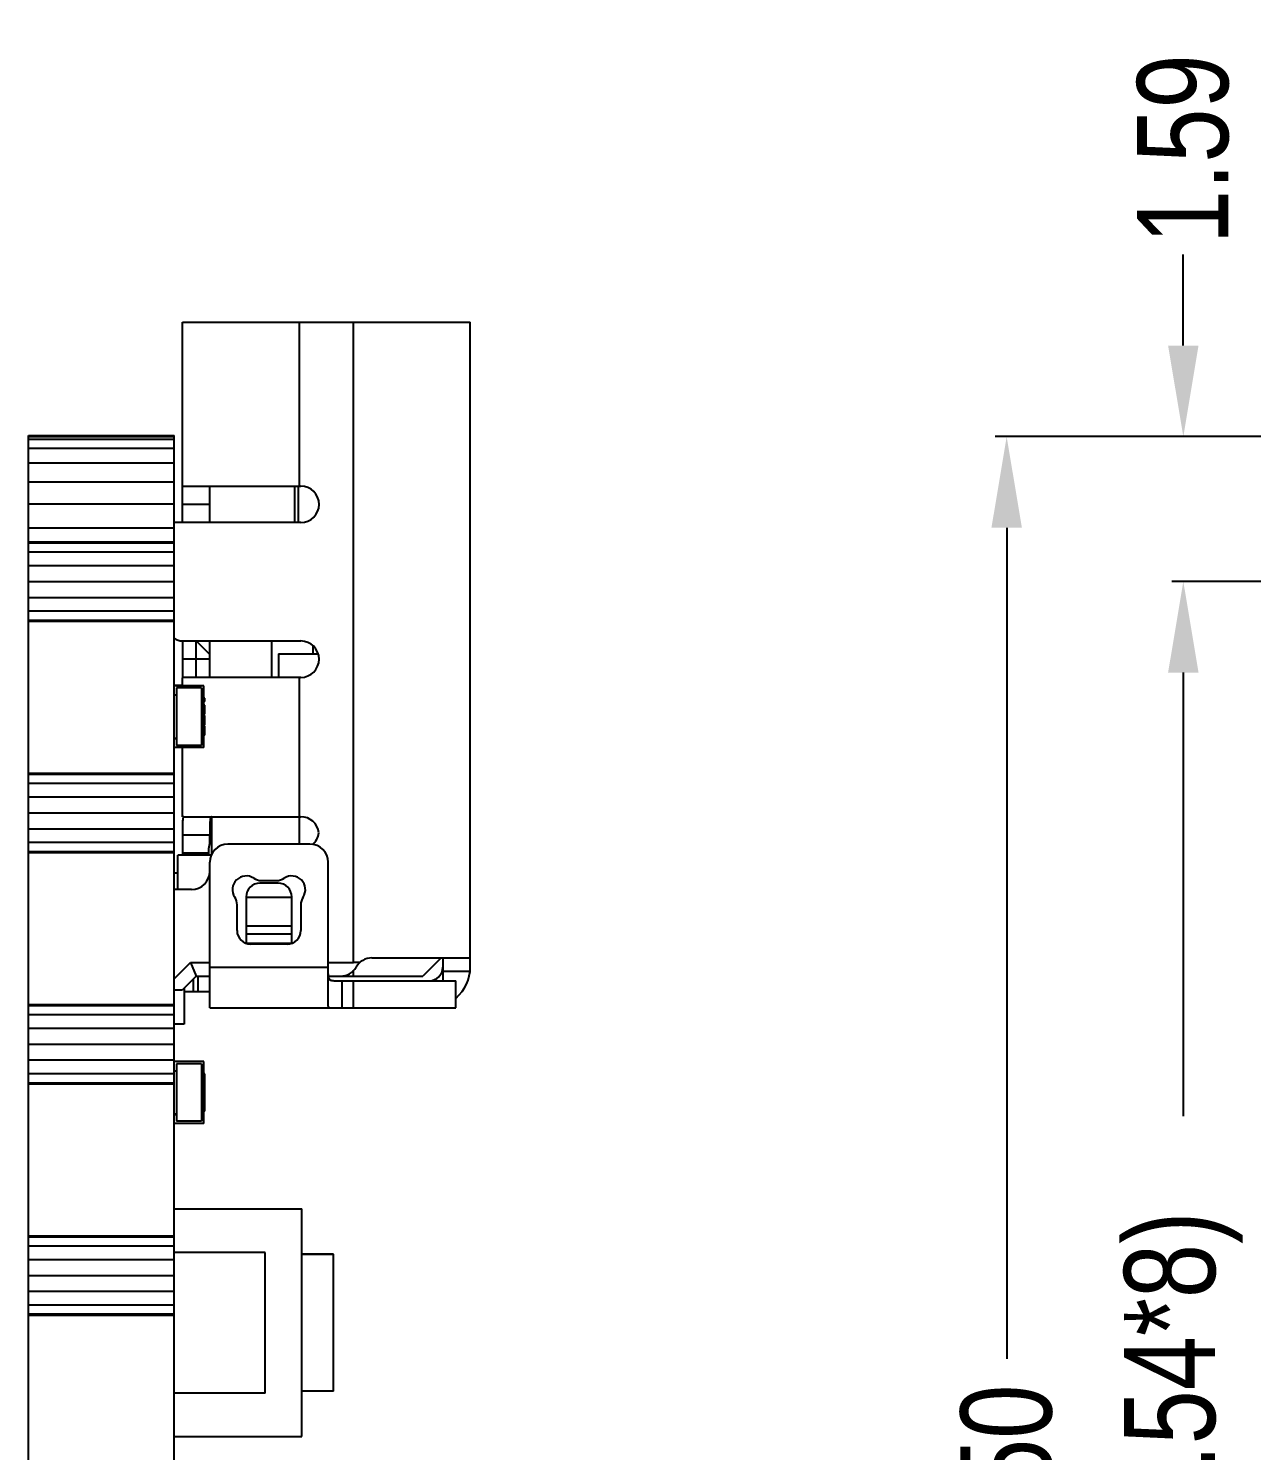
# Model space of a CAD drawing. Header units: inches. Extents: x -3.8 to 68.3, y -16.6 to 35.1.
# Drawn here: x -3.85 to 9.58, y 9.01 to 24.63 of the extents above; entities that cross this region are included whole.
import ezdxf

# ---------------------------------------------------------------- set-up
doc = ezdxf.new("R2010")
doc.units = ezdxf.units.IN
doc.header["$LTSCALE"] = 1.21
doc.header["$MEASUREMENT"] = 0
doc.header["$PDMODE"] = 3
doc.header["$PDSIZE"] = 0.3125
doc.layers.get('0').update_dxf_attribs({"linetype": 'CONTINUOUS'})
doc.layers.get('Defpoints').update_dxf_attribs({"linetype": 'CONTINUOUS'})
doc.layers.add('DIM', color=3, linetype='CONTINUOUS')
doc.styles.get("Standard").update_dxf_attribs({"font": 'txt', "width": 0.8})
doc.dimstyles.get("Standard").update_dxf_attribs({"dimtxt": 0.15625, "dimasz": 0.1875, "dimexe": 0.125, "dimexo": 0.0625, "dimgap": 0.09, "dimtad": 0, "dimtih": 1, "dimtoh": 1, "dimzin": 4, "dimdsep": 46, "dimtxsty": 'STANDARD', "dimblk": '_FILLED', "dimblk1": '_FILLED', "dimblk2": '_FILLED', "dimcen": 0.09, "dimazin": 1, "dimtp": 0.01, "dimtm": 0.01, "dimtfac": 1, "dimtofl": 0, "dimtmove": 0, "dimatfit": 3, "dimldrblk": '_FILLED', "dimfxl": 1, "dimtolj": 1, "dimtzin": 4, "dimarcsym": 0})

# ---------------------------------------------------------------- blocks, each defined once
blk = doc.blocks.new('_FILLED')
at = {"color": 0, "linetype": 'ByBlock'}
blk.add_solid([(0, 0), (-1, 0.167), (-1, -0.167)], dxfattribs=at)
blk = doc.blocks.new('*D31')
at = {"layer": 'Defpoints', "color": 0}
for p in [(13.905, 18.557), (8.829, -1.763), (13.91, -1.763)]:
    blk.add_point(p, dxfattribs=at)
at = {"layer": 'DIM', "color": 0, "lineweight": -2}
for p, q in [((13.843, 18.557), (8.704, 18.557)), ((8.829, 17.557), (8.829, 12.687)), ((8.829, -0.763), (8.829, 4.107)), ((13.847, -1.763), (8.704, -1.763))]:
    blk.add_line(p, q, dxfattribs=at)
for p, rotation in [((8.829, 18.557), 90), ((8.829, -1.763), 270)]:
    blk.add_blockref('_FILLED', p, dxfattribs=dict(at, rotation=rotation))
at = {"layer": 'DIM', "color": 0, "insert": (8.829, 8.397), "char_height": 1, "attachment_point": 5, "rotation": 90}
blk.add_mtext('\\A1;20.32(2.54*8)', dxfattribs=at)
blk = doc.blocks.new('*D7')
at = {"layer": 'Defpoints', "color": 0}
for p in [(13.525, 20.147), (6.89, -3.349), (29.539, -3.349)]:
    blk.add_point(p, dxfattribs=at)
at = {"layer": 'DIM', "color": 0, "lineweight": -2}
for p, q in [((13.462, 20.147), (6.765, 20.147)), ((6.89, 19.147), (6.89, 10.022)), ((6.89, -2.349), (6.89, 6.776)), ((29.477, -3.349), (6.765, -3.349))]:
    blk.add_line(p, q, dxfattribs=at)
for p, rotation in [((6.89, 20.147), 90), ((6.89, -3.349), 270)]:
    blk.add_blockref('_FILLED', p, dxfattribs=dict(at, rotation=rotation))
at = {"layer": 'DIM', "color": 0, "insert": (6.89, 8.399), "char_height": 1, "attachment_point": 5, "rotation": 90}
blk.add_mtext('\\A1;23.50', dxfattribs=at)
blk = doc.blocks.new('*D8')
at = {"layer": 'Defpoints', "color": 0}
for p in [(8.829, 20.147), (13.525, 20.147), (13.905, 18.557)]:
    blk.add_point(p, dxfattribs=at)
at = {"layer": 'DIM', "color": 0, "lineweight": -2}
for p, q in [((8.829, 21.147), (8.829, 22.147)), ((13.462, 20.147), (8.704, 20.147)), ((13.843, 18.557), (8.704, 18.557)), ((8.829, 17.557), (8.829, 16.557))]:
    blk.add_line(p, q, dxfattribs=at)
for p, rotation in [((8.829, 20.147), 270), ((8.829, 18.557), 90)]:
    blk.add_blockref('_FILLED', p, dxfattribs=dict(at, rotation=rotation))
at = {"layer": 'DIM', "color": 0, "insert": (8.829, 23.304), "char_height": 1, "attachment_point": 5, "rotation": 90}
blk.add_mtext('\\A1;1.59', dxfattribs=at)

msp = doc.modelspace()

# ---------------------------------------------------------------- linework, layer by layer
at = {"color": 7, "linetype": 'Continuous'}
for p, q in [((-2.158, 19.203), (-2.158, 21.403)), ((-2.158, 21.403), (1.002, 21.403)), ((-0.878, 21.403), (-0.878, 19.603)), ((-0.278, 14.373), (-0.278, 21.403)), ((1.002, 14.323), (1.002, 21.403)), ((-3.848, -3.361), (-3.848, 20.159)), ((-3.848, 20.159), (-2.248, 20.159)), ((-3.848, 20.147), (-2.248, 20.147)), ((-2.248, -3.361), (-2.248, 20.159)), ((-3.848, 20.121), (-2.248, 20.121)), ((-3.848, 20.021), (-2.248, 20.021)), ((-3.848, 19.86), (-2.248, 19.86)), ((-3.848, 19.651), (-2.248, 19.651)), ((-2.158, 19.603), (-0.858, 19.603)), ((-1.858, 19.203), (-1.858, 19.603)), ((-0.928, 19.603), (-0.928, 19.203)), ((-0.888, 19.603), (-0.888, 19.203)), ((-3.848, 19.408), (-2.248, 19.408)), ((-1.858, 19.403), (-2.158, 19.403)), ((-3.848, 19.147), (-2.248, 19.147)), ((-0.858, 19.203), (-2.248, 19.203)), ((-3.848, 18.992), (-2.248, 18.992)), ((-3.848, 18.981), (-2.248, 18.981)), ((-3.848, 18.882), (-2.248, 18.882)), ((-3.848, 18.733), (-2.248, 18.733)), ((-3.848, 18.557), (-2.248, 18.557)), ((-3.848, 18.382), (-2.248, 18.382)), ((-3.848, 18.233), (-2.248, 18.233)), ((-3.848, 18.133), (-2.248, 18.133)), ((-3.848, 18.122), (-2.248, 18.122)), ((-2.158, 17.903), (-2.158, 17.52)), ((-2.158, 17.903), (-0.858, 17.903)), ((-2.008, 17.508), (-2.008, 17.903)), ((-2.008, 17.903), (-1.858, 17.753)), ((-1.858, 17.503), (-1.858, 17.903)), ((-1.178, 17.503), (-1.178, 17.903)), ((-0.728, 17.852), (-0.728, 17.763)), ((-1.858, 17.703), (-2.158, 17.703)), ((-1.102, 17.763), (-1.102, 17.503)), ((-1.102, 17.763), (-0.669, 17.763)), ((-2.158, 17.52), (-2.155, 17.503)), ((-2.158, 17.412), (-2.158, 17.503)), ((-0.858, 17.503), (-2.155, 17.503)), ((-2.008, 17.508), (-2.004, 17.504)), ((-2.008, 17.508), (-2.007, 17.503)), ((-0.878, 17.503), (-0.878, 15.673)), ((-2.158, 17.414), (-2.248, 17.414)), ((-2.158, 17.414), (-2.248, 17.414)), ((-1.923, 17.412), (-2.248, 17.412)), ((-1.923, 17.412), (-2.248, 17.412)), ((-2.223, 17.387), (-2.223, 16.757)), ((-1.948, 17.387), (-2.223, 17.387)), ((-1.948, 17.387), (-1.948, 16.757)), ((-1.948, 17.362), (-1.923, 17.362)), ((-1.923, 17.312), (-1.923, 17.412)), ((-2.248, 17.312), (-2.223, 17.312)), ((-1.948, 17.312), (-1.923, 17.312)), ((-1.923, 16.732), (-1.923, 17.312)), ((-1.913, 17.274), (-1.923, 17.274)), ((-1.913, 17.246), (-1.923, 17.246)), ((-1.913, 17.237), (-1.923, 17.237)), ((-1.913, 17.2), (-1.923, 17.2)), ((-1.913, 17.237), (-1.913, 17.274)), ((-1.913, 17.099), (-1.913, 17.2)), ((-1.913, 17.149), (-1.923, 17.149)), ((-1.913, 17.099), (-1.923, 17.099)), ((-1.913, 17.085), (-1.923, 17.085)), ((-1.913, 17.083), (-1.923, 17.083)), ((-1.913, 17.038), (-1.923, 17.038)), ((-1.913, 16.983), (-1.913, 17.085)), ((-1.913, 16.989), (-1.923, 16.989)), ((-1.913, 16.983), (-1.923, 16.983)), ((-1.913, 16.97), (-1.923, 16.97)), ((-1.913, 16.918), (-1.923, 16.918)), ((-1.913, 16.868), (-1.923, 16.868)), ((-1.913, 16.868), (-1.913, 16.97)), ((-2.248, 16.834), (-2.223, 16.834)), ((-2.223, 16.834), (-2.248, 16.834)), ((-2.248, 16.832), (-2.223, 16.832)), ((-2.223, 16.832), (-2.248, 16.832)), ((-1.923, 16.732), (-2.248, 16.732)), ((-1.948, 16.757), (-2.223, 16.757)), ((-2.158, 15.973), (-2.158, 16.732)), ((-1.948, 16.832), (-1.923, 16.832)), ((-1.948, 16.782), (-1.923, 16.782)), ((-3.848, 16.452), (-2.248, 16.452)), ((-3.848, 16.441), (-2.248, 16.441)), ((-3.848, 16.342), (-2.248, 16.342)), ((-3.848, 16.193), (-2.248, 16.193)), ((-3.848, 16.017), (-2.248, 16.017)), ((-2.142, 15.973), (-0.858, 15.973)), ((-1.838, 15.973), (-1.838, 15.556)), ((-3.848, 15.842), (-2.248, 15.842)), ((-2.158, 15.773), (-2.158, 15.553)), ((-2.158, 15.773), (-1.858, 15.773)), ((-1.858, 15.673), (-1.858, 15.773)), ((-3.848, 15.693), (-2.248, 15.693)), ((-1.868, 15.625), (-1.858, 15.681)), ((-1.868, 15.553), (-1.868, 15.625)), ((-0.758, 15.673), (-1.658, 15.673)), ((-3.848, 15.593), (-2.248, 15.593)), ((-3.848, 15.581), (-2.248, 15.581)), ((-2.208, 15.173), (-2.208, 15.553)), ((-1.839, 15.553), (-2.208, 15.553)), ((-1.868, 15.573), (-2.158, 15.573)), ((-1.858, 13.873), (-1.858, 15.473)), ((-0.558, 13.892), (-0.558, 15.473)), ((-2.208, 15.353), (-2.248, 15.353)), ((-2.058, 15.173), (-2.248, 15.173)), ((-1.108, 15.243), (-1.308, 15.243)), ((-1.292, 15.273), (-1.124, 15.273)), ((-1.558, 14.723), (-1.558, 15.007)), ((-1.458, 15.093), (-1.458, 14.582)), ((-1.458, 15.089), (-0.958, 15.089)), ((-0.958, 14.582), (-0.958, 15.093)), ((-0.858, 15.007), (-0.858, 14.723)), ((-0.958, 14.771), (-1.458, 14.771)), ((-1.458, 14.687), (-0.958, 14.687)), ((-0.96, 14.581), (-1.455, 14.581)), ((-1.008, 14.573), (-1.408, 14.573)), ((-2.248, 14.195), (-2.07, 14.373)), ((-2.07, 14.373), (-2.008, 14.223)), ((-2.07, 14.373), (-1.858, 14.373)), ((-0.558, 14.373), (-0.278, 14.373)), ((-0.078, 14.423), (1.002, 14.423)), ((0.682, 14.423), (0.482, 14.223)), ((0.702, 14.423), (0.702, 14.173)), ((-2.008, 14.223), (-2.158, 14.073)), ((-2.008, 14.223), (-1.858, 14.223)), ((-1.988, 14.223), (-1.988, 14.053)), ((-1.858, 14.323), (-0.558, 14.323)), ((-0.556, 14.223), (0.482, 14.223)), ((-0.278, 14.223), (-0.278, 14.287)), ((0.999, 14.273), (0.694, 14.273)), ((-2.248, 14.073), (-2.158, 14.073)), ((-2.138, 14.093), (-2.138, 13.695)), ((-2.038, 14.193), (-2.038, 14.053)), ((-0.483, 14.173), (0.845, 14.173)), ((-0.408, 14.173), (-0.408, 13.873)), ((-0.278, 13.873), (-0.278, 14.173)), ((0.842, 13.873), (0.842, 14.173)), ((0.845, 13.873), (0.845, 14.173)), ((-3.848, 13.913), (-2.248, 13.913)), ((-3.848, 13.901), (-2.248, 13.901)), ((-2.138, 14.053), (-1.858, 14.053)), ((-3.848, 13.802), (-2.248, 13.802)), ((-1.858, 13.873), (0.845, 13.873)), ((-3.848, 13.653), (-2.248, 13.653)), ((-2.138, 13.695), (-2.248, 13.695)), ((-3.848, 13.477), (-2.248, 13.477)), ((-3.848, 13.302), (-2.248, 13.302)), ((-1.923, 13.287), (-2.248, 13.287)), ((-1.923, 13.287), (-2.248, 13.287)), ((-1.923, 13.284), (-2.248, 13.284)), ((-1.923, 13.284), (-2.248, 13.284)), ((-1.923, 13.287), (-1.923, 13.284)), ((-1.923, 13.184), (-1.923, 13.284)), ((-3.848, 13.153), (-2.248, 13.153)), ((-2.248, 13.184), (-2.223, 13.184)), ((-2.223, 13.259), (-2.223, 12.629)), ((-1.948, 13.259), (-2.223, 13.259)), ((-1.948, 13.259), (-1.948, 12.629)), ((-1.948, 13.234), (-1.923, 13.234)), ((-1.948, 13.184), (-1.923, 13.184)), ((-1.923, 12.604), (-1.923, 13.184)), ((-1.913, 13.151), (-1.923, 13.151)), ((-1.913, 13.146), (-1.923, 13.146)), ((-1.913, 13.118), (-1.923, 13.118)), ((-1.913, 12.74), (-1.913, 13.151)), ((-3.848, 13.053), (-2.248, 13.053)), ((-3.848, 13.041), (-2.248, 13.041)), ((-1.913, 13.109), (-1.923, 13.109)), ((-1.913, 13.101), (-1.923, 13.101)), ((-1.913, 13.073), (-1.923, 13.073)), ((-1.913, 13.021), (-1.923, 13.021)), ((-1.913, 12.971), (-1.923, 12.971)), ((-1.913, 12.958), (-1.923, 12.958)), ((-1.913, 12.956), (-1.923, 12.956)), ((-1.913, 12.91), (-1.923, 12.91)), ((-1.913, 12.861), (-1.923, 12.861)), ((-1.913, 12.856), (-1.923, 12.856)), ((-1.913, 12.842), (-1.923, 12.842)), ((-2.223, 12.707), (-2.248, 12.707)), ((-2.248, 12.707), (-2.223, 12.707)), ((-2.248, 12.704), (-2.223, 12.704)), ((-2.223, 12.704), (-2.248, 12.704)), ((-1.948, 12.704), (-1.923, 12.704)), ((-1.948, 12.654), (-1.923, 12.654)), ((-1.913, 12.79), (-1.923, 12.79)), ((-1.913, 12.74), (-1.923, 12.74)), ((-1.923, 12.604), (-2.248, 12.604)), ((-1.948, 12.629), (-2.223, 12.629)), ((-2.248, 11.669), (-0.848, 11.669)), ((-2.248, 11.669), (-0.848, 11.669)), ((-2.248, 11.668), (-0.848, 11.668)), ((-2.248, 11.667), (-0.848, 11.667)), ((-0.848, 11.668), (-0.848, 11.669)), ((-0.848, 9.167), (-0.848, 11.667)), ((-3.848, 11.373), (-2.248, 11.373)), ((-3.848, 11.361), (-2.248, 11.361)), ((-3.848, 11.262), (-2.248, 11.262)), ((-3.848, 11.113), (-2.248, 11.113)), ((-1.248, 11.189), (-2.248, 11.189)), ((-1.248, 9.644), (-1.248, 11.189)), ((-0.498, 11.169), (-0.848, 11.169)), ((-0.498, 11.167), (-0.848, 11.167)), ((-0.498, 9.667), (-0.498, 11.169)), ((-3.848, 10.937), (-2.248, 10.937)), ((-3.848, 10.762), (-2.248, 10.762)), ((-3.848, 10.613), (-2.248, 10.613)), ((-3.848, 10.513), (-2.248, 10.513)), ((-3.848, 10.501), (-2.248, 10.501)), ((-1.248, 9.644), (-2.248, 9.644)), ((-0.498, 9.667), (-0.848, 9.667)), ((-2.248, 9.167), (-0.848, 9.167))]:
    msp.add_line(p, q, dxfattribs=at)
for centre, radius, start, end in [((-0.858, 19.403), 0.2, 270, 90), ((-2.158, 18.053), 0.15, 233.0229, 270), ((-0.858, 17.703), 0.2, 270, 90), ((-0.858, 15.773), 0.2, 7.1808, 90), ((-0.858, 15.823), 0.2, 309.265, 352.8192), ((-1.658, 15.473), 0.2, 90, 180), ((-0.758, 15.473), 0.2, 0, 90), ((-2.058, 15.373), 0.2, 270, 0), ((-1.458, 15.173), 0.15, 56.4427, 213.5573), ((-0.958, 15.173), 0.15, 326.4427, 123.5573), ((-1.308, 15.093), 0.15, 90, 180), ((-1.292, 15.423), 0.15, 236.4427, 270), ((-1.124, 15.423), 0.15, 270, 303.5573), ((-1.108, 15.093), 0.15, 0, 90), ((-1.708, 15.007), 0.15, 0, 33.5573), ((-0.708, 15.007), 0.15, 146.4427, 180), ((-1.408, 14.723), 0.15, 180, 270), ((-1.008, 14.723), 0.15, 270, 0), ((-0.078, 14.223), 0.2, 90, 150), ((-0.424, 14.423), 0.2, 270, 330), ((0.552, 14.323), 0.15, 270, 360), ((0.552, 14.323), 0.45, 310.8489, 0)]:
    msp.add_arc(centre, radius, start, end, dxfattribs=at)
msp.add_ellipse((-0.278, 13.093), major_axis=(1.28, 0), ratio=1, start_param=1.519354, end_param=1.570796, dxfattribs=at)
for points, knots in [([(-2.142, 15.973), (-2.144, 15.973), (-2.148, 15.969), (-2.15, 15.964), (-2.152, 15.957), (-2.154, 15.949), (-2.155, 15.934), (-2.157, 15.913), (-2.157, 15.883), (-2.158, 15.835), (-2.158, 15.798), (-2.158, 15.773)], [0, 0, 0, 0, 0.033122, 0.059072, 0.092718, 0.134288, 0.183734, 0.30531, 0.454273, 0.624165, 1, 1, 1, 1]), ([(-1.837, 15.973), (-1.838, 15.973), (-1.841, 15.972), (-1.845, 15.969), (-1.848, 15.964), (-1.851, 15.954), (-1.854, 15.937), (-1.856, 15.913), (-1.857, 15.883), (-1.858, 15.849), (-1.858, 15.811), (-1.858, 15.786), (-1.858, 15.773)], [0, 0, 0, 0, 0.019032, 0.040416, 0.067264, 0.101157, 0.191896, 0.312678, 0.459809, 0.627773, 0.810284, 1, 1, 1, 1]), ([(-0.558, 14.248), (-0.558, 14.242), (-0.558, 14.23), (-0.556, 14.213), (-0.551, 14.199), (-0.544, 14.187), (-0.532, 14.179), (-0.518, 14.175), (-0.501, 14.173), (-0.489, 14.173), (-0.483, 14.173)], [0, 0, 0, 0, 0.148995, 0.281511, 0.396719, 0.50007, 0.603458, 0.718651, 0.851065, 1, 1, 1, 1]), ([(-0.558, 13.892), (-0.558, 13.89), (-0.557, 13.886), (-0.553, 13.882), (-0.546, 13.878), (-0.533, 13.875), (-0.512, 13.873), (-0.493, 13.873), (-0.483, 13.873)], [0, 0, 0, 0, 0.065667, 0.135161, 0.220844, 0.329335, 0.620545, 1, 1, 1, 1])]:
    msp.add_open_spline(points, degree=3, knots=knots, dxfattribs=at)

# ---------------------------------------------------------------- dimensions: what is measured, and where the dimension line sits
at = {"layer": 'DIM'}
for base, p1, p2, override, picture, middle in [((8.829, 20.147), (13.905, 18.557), (13.525, 20.147), {"dimtxt": 1, "dimasz": 1, "dimtih": 0, "dimtoh": 0, "dimzin": 0, "dimcen": 0.198, "dimadec": 0, "dimazin": 0, "dimtp": 0, "dimtm": 0, "dimtdec": 4, "dimtzin": 0}, '*D8', (8.829, 23.304)), ((6.89, -3.349), (13.525, 20.147), (29.539, -3.349), {"dimtxt": 1, "dimasz": 1, "dimtih": 0, "dimtoh": 0, "dimzin": 0, "dimcen": 0.198, "dimadec": 0, "dimazin": 0, "dimtp": 0, "dimtm": 0, "dimtdec": 4, "dimtzin": 0}, '*D7', (6.89, 8.399)), ((8.829, -1.763), (13.905, 18.557), (13.91, -1.763), {"dimtxt": 1, "dimasz": 1, "dimtih": 0, "dimtoh": 0, "dimzin": 0, "dimpost": '(2.54*8)', "dimcen": 0.198, "dimadec": 0, "dimazin": 0, "dimtp": 0, "dimtm": 0, "dimtdec": 4, "dimtzin": 0}, '*D31', (8.829, 8.397))]:
    dim = msp.add_linear_dim(base=base, p1=p1, p2=p2, angle=90, dimstyle='STANDARD', override=override, dxfattribs=at)
    dim.commit()
    dim.dimension.update_dxf_attribs({"geometry": picture, "text_midpoint": middle})

doc.saveas('drawing.dxf')
